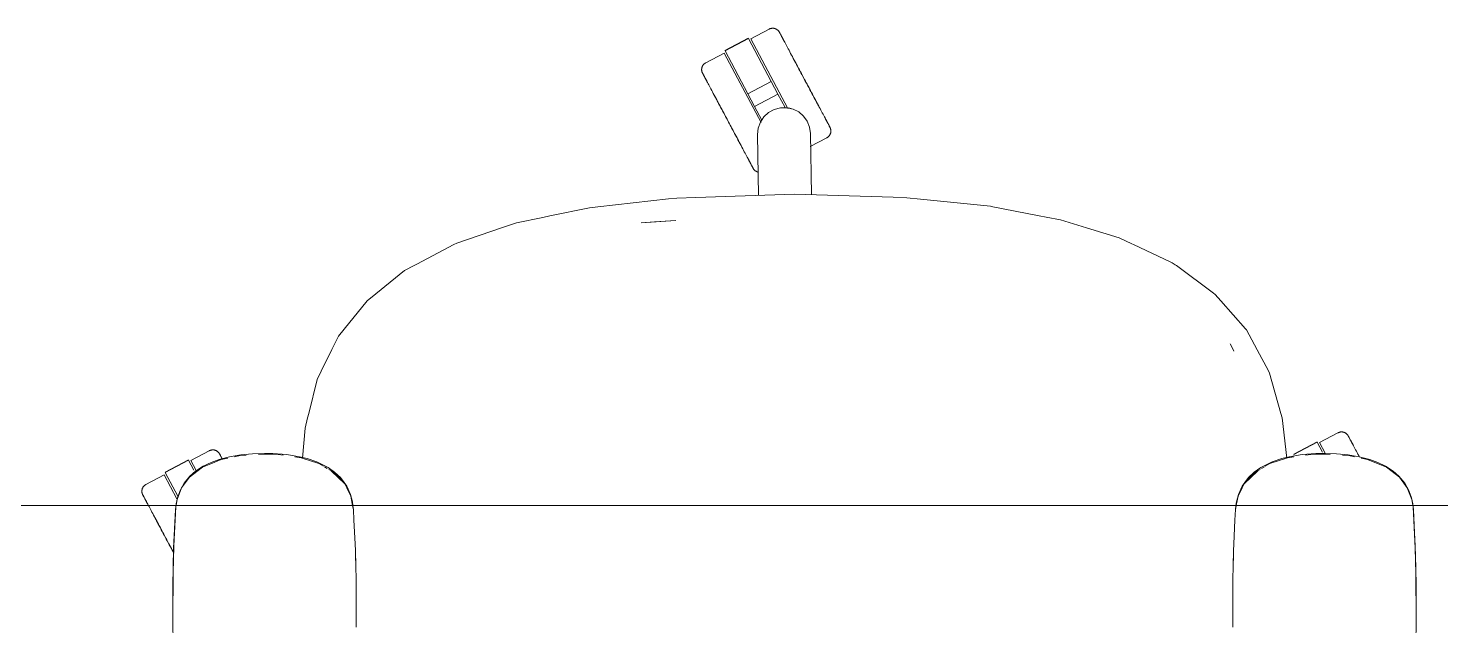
# Model space of a CAD drawing. Header units: millimetres. Extents: x 155927 to 295199, y -4084 to 97293.
# Drawn here: x 168326 to 169072, y 23353 to 23669 of the extents above; entities that cross this region are included whole.
import ezdxf

# ---------------------------------------------------------------- set-up
doc = ezdxf.new("R2010")
doc.units = ezdxf.units.MM
doc.header["$MEASUREMENT"] = 0
doc.layers.add('G-IMPT', color=8, linetype='CONTINUOUS', lineweight=9)
doc.layers.add('I-FURN', color=8, linetype='CONTINUOUS', lineweight=9)

msp = doc.modelspace()

# ---------------------------------------------------------------- linework, layer by layer
at = {"layer": 'G-IMPT'}
for p, q in [((168678.57, 23579.72), (168730.75, 23581.42)), ((168730.75, 23581.42), (168782.92, 23579.8)), ((168601.45, 23569.95), (168622.39, 23574.3)), ((168622.39, 23574.3), (168626.81, 23574.78)), ((168664.26, 23578.91), (168626.81, 23574.78)), ((168664.26, 23578.91), (168668.63, 23579.39)), ((168678.57, 23579.72), (168668.63, 23579.39)), ((168782.92, 23579.8), (168790.17, 23579.58)), ((168797.24, 23578.85), (168790.17, 23579.58)), ((168834.23, 23575.03), (168797.24, 23578.85)), ((168834.23, 23575.03), (168834.7, 23574.94)), ((168860.07, 23570.07), (168834.7, 23574.94)), ((168597.77, 23569.18), (168583.95, 23566.31)), ((168601.45, 23569.95), (168597.77, 23569.18)), ((168668.09, 23567.51), (168649.81, 23566.27)), ((168649.81, 23566.27), (168656.76, 23566.88)), ((168668.09, 23567.51), (168656.76, 23566.88)), ((168860.07, 23570.07), (168863.74, 23569.37)), ((168871.34, 23567.91), (168863.74, 23569.37)), ((168884.95, 23563.72), (168871.34, 23567.91)), ((168576.51, 23563.8), (168552.42, 23555.65)), ((168576.51, 23563.8), (168583.95, 23566.31)), ((168902.22, 23558.39), (168884.95, 23563.72)), ((168531.26, 23544.47), (168550.76, 23554.77)), ((168550.76, 23554.77), (168552.42, 23555.65)), ((168902.22, 23558.39), (168908.99, 23555.2)), ((168909.9, 23554.77), (168908.99, 23555.2)), ((168929.54, 23545.51), (168909.9, 23554.77)), ((168531.26, 23544.47), (168529.88, 23543.75)), ((168929.54, 23545.51), (168930.25, 23545.08)), ((168931.83, 23544.14), (168930.25, 23545.08)), ((168932.6, 23543.68), (168931.83, 23544.14)), ((168524.75, 23541.04), (168509.61, 23528.83)), ((168524.75, 23541.04), (168529.88, 23543.75)), ((168932.6, 23543.68), (168952.1, 23529.11)), ((168492.78, 23510.12), (168504.95, 23525.07)), ((168504.95, 23525.07), (168509.61, 23528.83)), ((168952.1, 23529.11), (168953.07, 23528.39)), ((168955.94, 23525.13), (168953.07, 23528.39)), ((168955.94, 23525.13), (168968.95, 23510.34)), ((168492.78, 23510.12), (168489.81, 23506.47)), ((168968.95, 23510.34), (168969.54, 23509.68)), ((168975.12, 23499.24), (168969.54, 23509.68)), ((168480.64, 23487.84), (168486.28, 23499.31)), ((168489.81, 23506.47), (168486.28, 23499.31)), ((168960.93, 23502.37), (168962.89, 23498.48)), ((168960.93, 23502.37), (168962.11, 23500.08)), ((168962.11, 23500.08), (168962.89, 23498.48)), ((168981.14, 23488), (168975.12, 23499.24)), ((168480.64, 23487.84), (168478.49, 23483.47)), ((168981.73, 23486.89), (168981.14, 23488)), ((168987.74, 23465.54), (168981.73, 23486.89)), ((168478.49, 23483.47), (168474.08, 23465.53)), ((168472.2, 23457.87), (168473.5, 23463.16)), ((168474.08, 23465.53), (168473.5, 23463.16)), ((168987.74, 23465.54), (168988.37, 23463.28)), ((168990.79, 23442.01), (168988.37, 23463.28)), ((168470.76, 23441.99), (168472.2, 23457.87)), ((168418.41, 23437.71), (168422.48, 23439.7)), ((168427.93, 23441.26), (168422.3, 23438.93)), ((168426.81, 23441.28), (168422.48, 23439.7)), ((168426.81, 23441.28), (168432.29, 23442.71)), ((168427.93, 23441.26), (168431.39, 23441.97)), ((168438.23, 23443.71), (168432.29, 23442.71)), ((168434.9, 23442.69), (168437.89, 23443.3)), ((168437.89, 23443.3), (168441.09, 23443.49)), ((168438.23, 23443.71), (168444.38, 23444.28)), ((168450.72, 23444.46), (168444.38, 23444.28)), ((168447.61, 23443.89), (168450.72, 23444.08)), ((168455.22, 23444.37), (168450.72, 23444.46)), ((168457.88, 23443.85), (168450.72, 23444.08)), ((168455.22, 23444.37), (168462.54, 23443.79)), ((168457.88, 23443.85), (168460.66, 23443.46)), ((168469.3, 23442.68), (168462.54, 23443.79)), ((168466.85, 23442.59), (168470.14, 23442.13)), ((168473.23, 23441.7), (168469.3, 23442.68)), ((168470.14, 23442.13), (168479.53, 23439.1)), ((168473.23, 23441.7), (168478.31, 23439.96)), ((168478.31, 23439.96), (168482.95, 23437.75)), ((168983.12, 23439.96), (168978.48, 23437.75)), ((168991.29, 23442.13), (168981.9, 23439.1)), ((168988.21, 23441.7), (168983.12, 23439.96)), ((168988.21, 23441.7), (168992.13, 23442.68)), ((168994.59, 23442.59), (168991.29, 23442.13)), ((168992.13, 23442.68), (168998.9, 23443.79)), ((169006.21, 23444.37), (168998.9, 23443.79)), ((169003.55, 23443.85), (169000.77, 23443.46)), ((169003.55, 23443.85), (169010.72, 23444.08)), ((169006.21, 23444.37), (169010.72, 23444.46)), ((169010.72, 23444.46), (169017.06, 23444.28)), ((169013.83, 23443.89), (169010.72, 23444.08)), ((169023.21, 23443.71), (169017.06, 23444.28)), ((169023.54, 23443.3), (169020.34, 23443.49)), ((169023.21, 23443.71), (169029.14, 23442.71)), ((169026.53, 23442.69), (169023.54, 23443.3)), ((169034.62, 23441.28), (169029.14, 23442.71)), ((169033.51, 23441.26), (169030.04, 23441.97)), ((169033.51, 23441.26), (169039.13, 23438.93)), ((169034.62, 23441.28), (169038.95, 23439.7)), ((169043.03, 23437.71), (169038.95, 23439.7)), ((168408.24, 23428.65), (168411.32, 23432.39)), ((168411.12, 23431.87), (168417.91, 23437.09)), ((168414.36, 23435.06), (168411.32, 23432.39)), ((168418.41, 23437.71), (168414.36, 23435.06)), ((168417.91, 23437.09), (168422.3, 23438.93)), ((168479.53, 23439.1), (168481.99, 23437.63)), ((168482.45, 23437.35), (168483.89, 23436.49)), ((168482.95, 23437.75), (168484.32, 23436.95)), ((168487.78, 23434.5), (168484.32, 23436.95)), ((168484.68, 23436.02), (168487.83, 23434.13)), ((168485.75, 23435.33), (168487.22, 23434.05)), ((168485.75, 23435.33), (168493.14, 23428.42)), ((168487.37, 23433.91), (168490.91, 23430.84)), ((168490.83, 23431.64), (168487.78, 23434.5)), ((168487.83, 23434.13), (168493.14, 23428.42)), ((168975.69, 23435.33), (168968.3, 23428.42)), ((168973.6, 23434.13), (168968.3, 23428.42)), ((168974.06, 23433.91), (168970.53, 23430.84)), ((168970.61, 23431.64), (168973.66, 23434.5)), ((168976.75, 23436.02), (168973.6, 23434.13)), ((168973.66, 23434.5), (168977.11, 23436.95)), ((168975.69, 23435.33), (168974.22, 23434.05)), ((168978.48, 23437.75), (168977.11, 23436.95)), ((168978.98, 23437.35), (168977.54, 23436.49)), ((168981.9, 23439.1), (168979.45, 23437.63)), ((169043.52, 23437.09), (169039.13, 23438.93)), ((169043.03, 23437.71), (169047.08, 23435.06)), ((169050.31, 23431.87), (169043.52, 23437.09)), ((169047.08, 23435.06), (169050.11, 23432.39)), ((169053.19, 23428.65), (169050.11, 23432.39)), ((168404.54, 23420.05), (168406.95, 23426.25)), ((168406.29, 23425.22), (168404.89, 23421.58)), ((168406.29, 23425.22), (168408.24, 23428.65)), ((168406.95, 23426.25), (168411.12, 23431.87)), ((168490.83, 23431.64), (168491.96, 23430.31)), ((168493.14, 23428.42), (168490.91, 23430.84)), ((168494.16, 23427.09), (168491.96, 23430.31)), ((168494.24, 23426.19), (168493.14, 23428.42)), ((168494.16, 23427.09), (168496.15, 23422.77)), ((168494.24, 23426.19), (168496.35, 23421.93)), ((168967.19, 23426.19), (168965.09, 23421.93)), ((168967.27, 23427.09), (168965.29, 23422.77)), ((168967.19, 23426.19), (168968.3, 23428.42)), ((168967.27, 23427.09), (168969.48, 23430.31)), ((168968.3, 23428.42), (168970.53, 23430.84)), ((168970.61, 23431.64), (168969.48, 23430.31)), ((169054.48, 23426.25), (169050.31, 23431.87)), ((169055.15, 23425.22), (169053.19, 23428.65)), ((169056.89, 23420.05), (169054.48, 23426.25)), ((169055.15, 23425.22), (169056.54, 23421.58)), ((168403.83, 23416.19), (168404.08, 23417.84)), ((168404.54, 23420.05), (168404.06, 23416.88)), ((168404.53, 23420.23), (168404.08, 23417.84)), ((168404.53, 23420.23), (168404.89, 23421.58)), ((168497.22, 23418.82), (168496.15, 23422.77)), ((168496.35, 23421.93), (168497.29, 23416.88)), ((168497.46, 23416.88), (168497.22, 23418.82)), ((168963.98, 23416.88), (168964.22, 23418.82)), ((168965.09, 23421.93), (168964.15, 23416.88)), ((168964.22, 23418.82), (168965.29, 23422.77)), ((169056.91, 23420.23), (169056.54, 23421.58)), ((169056.89, 23420.05), (169057.37, 23416.88)), ((169056.91, 23420.23), (169057.35, 23417.84)), ((169057.61, 23416.19), (169057.35, 23417.84)), ((168402.74, 23394.4), (168403.83, 23416.19)), ((168402.74, 23394.4), (168403.72, 23414.58)), ((168402.78, 23395.61), (168403.83, 23416.19)), ((168403.83, 23416.19), (168403.72, 23414.58)), ((168497.29, 23416.88), (168497.72, 23414.58)), ((168497.72, 23414.81), (168497.46, 23416.88)), ((168498, 23409.14), (168497.72, 23414.81)), ((168963.44, 23409.14), (168963.72, 23414.81)), ((168964.15, 23416.88), (168963.72, 23414.58)), ((168963.72, 23414.81), (168963.98, 23416.88)), ((169058.65, 23395.61), (169057.61, 23416.19)), ((169058.69, 23394.4), (169057.61, 23416.19)), ((169057.61, 23416.19), (169057.72, 23414.58)), ((169058.69, 23394.4), (169057.72, 23414.58)), ((168498, 23409.14), (168498.61, 23396.58)), ((168963.44, 23409.14), (168962.82, 23396.58)), ((168402.28, 23374.22), (168402.78, 23395.61)), ((168402.44, 23384.05), (168402.78, 23395.61)), ((168402.78, 23395.61), (168402.74, 23394.4)), ((168498.74, 23393.04), (168498.61, 23396.58)), ((168962.7, 23393.04), (168962.82, 23396.58)), ((169059.16, 23374.22), (169058.65, 23395.61)), ((169059, 23384.05), (169058.65, 23395.61)), ((169058.65, 23395.61), (169058.69, 23394.4)), ((168402.28, 23374.22), (168402.74, 23394.4)), ((168499.12, 23377.37), (168498.74, 23393.04)), ((168498.82, 23388.99), (168498.94, 23386.31)), ((168962.32, 23377.37), (168962.7, 23393.04)), ((168962.61, 23388.99), (168962.49, 23386.31)), ((169059.16, 23374.22), (169058.69, 23394.4)), ((168402.44, 23384.05), (168402.23, 23364.83)), ((168402.28, 23374.22), (168402.44, 23384.05)), ((168402.32, 23354.03), (168402.44, 23384.05)), ((168498.94, 23384.09), (168498.94, 23386.31)), ((168962.49, 23384.09), (168962.49, 23386.31)), ((169059.11, 23354.03), (169059, 23384.05)), ((169059.16, 23374.22), (169059, 23384.05)), ((169059, 23384.05), (169059.2, 23364.83)), ((168402.32, 23354.03), (168402.28, 23374.22)), ((168402.3, 23376.25), (168402.37, 23378.16)), ((168402.32, 23374.22), (168402.3, 23376.25)), ((168499.12, 23377.37), (168499.17, 23372.86)), ((168499.17, 23372.86), (168499.16, 23358.14)), ((168962.32, 23377.37), (168962.27, 23372.86)), ((168962.27, 23372.86), (168962.27, 23358.14)), ((169059.14, 23376.25), (169059.07, 23378.16)), ((169059.11, 23354.03), (169059.16, 23374.22)), ((169059.12, 23374.22), (169059.14, 23376.25)), ((168402.32, 23354.03), (168402.23, 23364.83)), ((168499.09, 23352.67), (168499.16, 23358.14)), ((168962.35, 23352.67), (168962.27, 23358.14)), ((169059.11, 23354.03), (169059.2, 23364.83)), ((168402.32, 23354.03), (168402.49, 23345.61)), ((169059.11, 23354.03), (169058.95, 23345.61))]:
    msp.add_line(p, q, dxfattribs=at)
at = {"layer": 'I-FURN'}
for p, q in [((168706.31, 23663.89), (168693.95, 23657.32)), ((168694.04, 23657.15), (168706.41, 23663.72)), ((168706.41, 23663.72), (168718.48, 23641.01)), ((168717.32, 23668.68), (168707.64, 23663.53)), ((168707.64, 23663.53), (168727.16, 23626.82)), ((168717.32, 23668.68), (168717.47, 23668.76)), ((168717.47, 23668.76), (168717.61, 23668.82)), ((168717.61, 23668.82), (168717.76, 23668.89)), ((168717.76, 23668.89), (168717.91, 23668.94)), ((168717.91, 23668.94), (168718.07, 23668.99)), ((168718.07, 23668.99), (168718.22, 23669.03)), ((168718.22, 23669.03), (168718.38, 23669.07)), ((168718.38, 23669.07), (168718.54, 23669.1)), ((168718.54, 23669.1), (168718.7, 23669.12)), ((168718.7, 23669.12), (168718.86, 23669.14)), ((168718.86, 23669.14), (168719.02, 23669.15)), ((168719.02, 23669.15), (168719.18, 23669.16)), ((168719.18, 23669.16), (168719.34, 23669.15)), ((168719.34, 23669.15), (168719.5, 23669.15)), ((168719.5, 23669.15), (168719.66, 23669.13)), ((168719.66, 23669.13), (168719.82, 23669.11)), ((168719.82, 23669.11), (168719.98, 23669.08)), ((168719.98, 23669.08), (168720.14, 23669.05)), ((168720.14, 23669.05), (168720.29, 23669.01)), ((168720.29, 23669.01), (168720.45, 23668.96)), ((168720.45, 23668.96), (168720.6, 23668.91)), ((168720.6, 23668.91), (168720.75, 23668.85)), ((168720.75, 23668.85), (168720.9, 23668.79)), ((168720.9, 23668.79), (168721.04, 23668.72)), ((168721.04, 23668.72), (168721.19, 23668.64)), ((168721.19, 23668.64), (168721.32, 23668.56)), ((168721.32, 23668.56), (168721.46, 23668.47)), ((168721.46, 23668.47), (168721.59, 23668.38)), ((168721.59, 23668.38), (168721.72, 23668.28)), ((168721.72, 23668.28), (168721.84, 23668.18)), ((168721.84, 23668.18), (168721.96, 23668.07)), ((168721.96, 23668.07), (168722.08, 23667.96)), ((168722.08, 23667.96), (168722.19, 23667.84)), ((168722.19, 23667.84), (168722.3, 23667.72)), ((168722.3, 23667.72), (168722.4, 23667.6)), ((168722.4, 23667.6), (168722.5, 23667.47)), ((168722.5, 23667.47), (168722.59, 23667.33)), ((168722.59, 23667.33), (168722.67, 23667.2)), ((168722.67, 23667.2), (168722.75, 23667.06)), ((168722.75, 23667.06), (168722.77, 23667.02)), ((168722.77, 23667.02), (168722.78, 23667)), ((168722.78, 23667.01), (168722.77, 23667.02)), ((168722.8, 23666.97), (168722.78, 23667.01)), ((168722.78, 23667), (168722.82, 23666.94)), ((168722.84, 23666.89), (168722.8, 23666.97)), ((168722.82, 23666.94), (168722.87, 23666.84)), ((168722.91, 23666.77), (168722.84, 23666.89)), ((168722.87, 23666.84), (168722.94, 23666.7)), ((168722.99, 23666.61), (168722.91, 23666.77)), ((168722.94, 23666.7), (168723.04, 23666.52)), ((168723.1, 23666.4), (168722.99, 23666.61)), ((168723.04, 23666.52), (168723.16, 23666.3)), ((168723.23, 23666.16), (168723.1, 23666.4)), ((168723.16, 23666.3), (168723.29, 23666.04)), ((168723.38, 23665.88), (168723.23, 23666.16)), ((168723.29, 23666.04), (168723.45, 23665.74)), ((168723.54, 23665.57), (168723.38, 23665.88)), ((168723.45, 23665.74), (168723.63, 23665.41)), ((168723.73, 23665.21), (168723.54, 23665.57)), ((168723.63, 23665.41), (168723.83, 23665.03)), ((168723.94, 23664.82), (168723.73, 23665.21)), ((168723.83, 23665.03), (168724.05, 23664.62)), ((168724.17, 23664.39), (168723.94, 23664.82)), ((168724.05, 23664.62), (168724.28, 23664.18)), ((168724.42, 23663.92), (168724.17, 23664.39)), ((168724.28, 23664.18), (168724.54, 23663.7)), ((168724.69, 23663.42), (168724.42, 23663.92)), ((168724.54, 23663.7), (168724.81, 23663.18)), ((168693.51, 23656.02), (168683.82, 23650.87)), ((168693.51, 23656.02), (168713.05, 23619.27)), ((168706.12, 23634.44), (168694.04, 23657.15)), ((168724.97, 23662.89), (168724.69, 23663.42)), ((168724.81, 23663.18), (168725.11, 23662.63)), ((168725.27, 23662.32), (168724.97, 23662.89)), ((168725.11, 23662.63), (168725.42, 23662.04)), ((168725.59, 23661.71), (168725.27, 23662.32)), ((168725.93, 23661.08), (168725.59, 23661.71)), ((168726.28, 23660.42), (168725.93, 23661.08)), ((168726.65, 23659.72), (168726.28, 23660.42)), ((168727.04, 23659), (168726.65, 23659.72)), ((168727.43, 23658.25), (168727.04, 23659)), ((168727.85, 23657.48), (168727.43, 23658.25)), ((168728.27, 23656.67), (168727.85, 23657.48)), ((168728.71, 23655.85), (168728.27, 23656.67)), ((168681.83, 23648.39), (168681.88, 23648.55)), ((168681.88, 23648.55), (168681.93, 23648.7)), ((168681.93, 23648.7), (168681.99, 23648.85)), ((168681.99, 23648.85), (168682.05, 23649)), ((168682.05, 23649), (168682.12, 23649.14)), ((168682.12, 23649.14), (168682.2, 23649.29)), ((168682.2, 23649.29), (168682.28, 23649.43)), ((168682.28, 23649.43), (168682.37, 23649.56)), ((168682.37, 23649.56), (168682.46, 23649.69)), ((168682.46, 23649.69), (168682.56, 23649.82)), ((168682.56, 23649.82), (168682.66, 23649.95)), ((168682.66, 23649.95), (168682.77, 23650.07)), ((168682.77, 23650.07), (168682.88, 23650.18)), ((168682.88, 23650.18), (168683, 23650.29)), ((168683, 23650.29), (168683.12, 23650.4)), ((168683.12, 23650.4), (168683.25, 23650.5)), ((168683.25, 23650.5), (168683.38, 23650.6)), ((168683.38, 23650.6), (168683.51, 23650.69)), ((168683.51, 23650.69), (168683.64, 23650.77)), ((168683.64, 23650.77), (168683.78, 23650.85)), ((168683.78, 23650.85), (168683.82, 23650.87)), ((168729.16, 23655), (168728.71, 23655.85)), ((168729.62, 23654.14), (168729.16, 23655)), ((168730.09, 23653.25), (168729.62, 23654.14)), ((168730.58, 23652.34), (168730.09, 23653.25)), ((168730.31, 23652.83), (168730.8, 23651.92)), ((168731.07, 23651.42), (168730.58, 23652.34)), ((168730.8, 23651.92), (168731.29, 23650.99)), ((168731.56, 23650.48), (168731.07, 23651.42)), ((168731.29, 23650.99), (168731.8, 23650.05)), ((168732.07, 23649.53), (168731.56, 23650.48)), ((168731.8, 23650.05), (168732.31, 23649.09)), ((168732.58, 23648.57), (168732.07, 23649.53)), ((168732.31, 23649.09), (168732.82, 23648.12)), ((168733.1, 23647.59), (168732.58, 23648.57)), ((168681.69, 23647.44), (168681.7, 23647.6)), ((168681.69, 23647.28), (168681.69, 23647.44)), ((168681.69, 23647.12), (168681.69, 23647.28)), ((168681.7, 23646.96), (168681.69, 23647.12)), ((168681.7, 23647.6), (168681.71, 23647.76)), ((168681.72, 23646.8), (168681.7, 23646.96)), ((168681.71, 23647.76), (168681.73, 23647.92)), ((168681.74, 23646.64), (168681.72, 23646.8)), ((168681.73, 23647.92), (168681.76, 23648.08)), ((168681.77, 23646.48), (168681.74, 23646.64)), ((168681.76, 23648.08), (168681.79, 23648.24)), ((168681.81, 23646.32), (168681.77, 23646.48)), ((168681.79, 23648.24), (168681.83, 23648.39)), ((168681.85, 23646.17), (168681.81, 23646.32)), ((168681.9, 23646.01), (168681.85, 23646.17)), ((168681.96, 23645.86), (168681.9, 23646.01)), ((168682.02, 23645.71), (168681.96, 23645.86)), ((168682.08, 23645.57), (168682.02, 23645.71)), ((168682.16, 23645.42), (168682.08, 23645.57)), ((168682.18, 23645.38), (168682.16, 23645.42)), ((168682.16, 23645.42), (168682.16, 23645.42)), ((168682.16, 23645.42), (168682.17, 23645.4)), ((168682.17, 23645.4), (168682.2, 23645.34)), ((168682.23, 23645.29), (168682.18, 23645.38)), ((168682.2, 23645.34), (168682.25, 23645.24)), ((168682.29, 23645.17), (168682.23, 23645.29)), ((168682.25, 23645.24), (168682.33, 23645.1)), ((168682.38, 23645.01), (168682.29, 23645.17)), ((168682.33, 23645.1), (168682.42, 23644.92)), ((168682.48, 23644.81), (168682.38, 23645.01)), ((168682.42, 23644.92), (168682.54, 23644.7)), ((168682.61, 23644.57), (168682.48, 23644.81)), ((168682.54, 23644.7), (168682.68, 23644.44)), ((168682.76, 23644.29), (168682.61, 23644.57)), ((168682.68, 23644.44), (168682.84, 23644.15)), ((168682.93, 23643.97), (168682.76, 23644.29)), ((168682.84, 23644.15), (168683.01, 23643.81)), ((168683.12, 23643.61), (168682.93, 23643.97)), ((168683.01, 23643.81), (168683.21, 23643.44)), ((168683.33, 23643.22), (168683.12, 23643.61)), ((168683.21, 23643.44), (168683.43, 23643.03)), ((168683.56, 23642.79), (168683.33, 23643.22)), ((168683.43, 23643.03), (168683.67, 23642.58)), ((168683.8, 23642.33), (168683.56, 23642.79)), ((168683.67, 23642.58), (168683.92, 23642.1)), ((168684.07, 23641.83), (168683.8, 23642.33)), ((168683.92, 23642.1), (168684.2, 23641.58)), ((168684.35, 23641.29), (168684.07, 23641.83)), ((168684.2, 23641.58), (168684.49, 23641.03)), ((168684.66, 23640.72), (168684.35, 23641.29)), ((168732.82, 23648.12), (168733.34, 23647.14)), ((168733.62, 23646.61), (168733.1, 23647.59)), ((168733.34, 23647.14), (168733.87, 23646.15)), ((168734.15, 23645.62), (168733.62, 23646.61)), ((168733.87, 23646.15), (168734.39, 23645.16)), ((168734.68, 23644.62), (168734.15, 23645.62)), ((168734.39, 23645.16), (168734.93, 23644.16)), ((168735.21, 23643.62), (168734.68, 23644.62)), ((168734.93, 23644.16), (168735.46, 23643.16)), ((168735.75, 23642.62), (168735.21, 23643.62)), ((168735.46, 23643.16), (168735.99, 23642.15)), ((168736.28, 23641.61), (168735.75, 23642.62)), ((168735.99, 23642.15), (168736.53, 23641.15)), ((168736.82, 23640.6), (168736.28, 23641.61)), ((168736.53, 23641.15), (168737.06, 23640.14)), ((168684.49, 23641.03), (168684.8, 23640.45)), ((168684.8, 23640.45), (168685.13, 23639.83)), ((168685.13, 23639.83), (168685.47, 23639.18)), ((168685.47, 23639.18), (168685.83, 23638.51)), ((168685.83, 23638.51), (168686.21, 23637.8)), ((168686.21, 23637.8), (168686.6, 23637.06)), ((168686.6, 23637.06), (168687.01, 23636.3)), ((168687.01, 23636.3), (168687.43, 23635.51)), ((168687.43, 23635.51), (168687.86, 23634.7)), ((168687.86, 23634.7), (168688.3, 23633.87)), ((168688.55, 23633.41), (168688.1, 23634.25)), ((168688.3, 23633.87), (168688.76, 23633.01)), ((168706.12, 23634.44), (168718.48, 23641.01)), ((168709.65, 23627.8), (168706.12, 23634.44)), ((168709.65, 23627.8), (168722.01, 23634.37)), ((168718.48, 23641.01), (168722.01, 23634.37)), ((168722.01, 23634.37), (168725.81, 23627.23)), ((168737.35, 23639.6), (168736.82, 23640.6)), ((168737.06, 23640.14), (168737.59, 23639.14)), ((168737.88, 23638.6), (168737.35, 23639.6)), ((168737.59, 23639.14), (168738.12, 23638.14)), ((168738.41, 23637.61), (168737.88, 23638.6)), ((168738.12, 23638.14), (168738.65, 23637.15)), ((168738.93, 23636.62), (168738.41, 23637.61)), ((168738.65, 23637.15), (168739.17, 23636.17)), ((168739.46, 23635.64), (168738.93, 23636.62)), ((168739.17, 23636.17), (168739.69, 23635.2)), ((168739.97, 23634.67), (168739.46, 23635.64)), ((168739.69, 23635.2), (168740.21, 23634.23)), ((168740.48, 23633.72), (168739.97, 23634.67)), ((168740.21, 23634.23), (168740.71, 23633.28)), ((168740.98, 23632.77), (168740.48, 23633.72)), ((168689.01, 23632.54), (168688.55, 23633.41)), ((168688.76, 23633.01), (168689.22, 23632.13)), ((168689.48, 23631.65), (168689.01, 23632.54)), ((168689.22, 23632.13), (168689.7, 23631.24)), ((168689.96, 23630.75), (168689.48, 23631.65)), ((168689.7, 23631.24), (168690.19, 23630.32)), ((168690.45, 23629.82), (168689.96, 23630.75)), ((168690.19, 23630.32), (168690.68, 23629.39)), ((168690.95, 23628.89), (168690.45, 23629.82)), ((168690.68, 23629.39), (168691.18, 23628.45)), ((168691.46, 23627.93), (168690.95, 23628.89)), ((168691.18, 23628.45), (168691.69, 23627.49)), ((168691.97, 23626.97), (168691.46, 23627.93)), ((168691.69, 23627.49), (168692.21, 23626.52)), ((168692.49, 23626), (168691.97, 23626.97)), ((168692.21, 23626.52), (168692.73, 23625.55)), ((168713.45, 23620.65), (168709.65, 23627.8)), ((168717.07, 23624.61), (168720.03, 23626.23)), ((168720.03, 23626.23), (168723.29, 23627.1)), ((168723.29, 23627.1), (168726.67, 23627.16)), ((168726.67, 23627.16), (168729.96, 23626.41)), ((168729.96, 23626.41), (168732.97, 23624.89)), ((168740.71, 23633.28), (168741.21, 23632.34)), ((168741.48, 23631.84), (168740.98, 23632.77)), ((168741.21, 23632.34), (168741.7, 23631.42)), ((168741.96, 23630.93), (168741.48, 23631.84)), ((168741.7, 23631.42), (168742.18, 23630.51)), ((168742.44, 23630.03), (168741.96, 23630.93)), ((168742.18, 23630.51), (168742.65, 23629.63)), ((168742.9, 23629.16), (168742.44, 23630.03)), ((168742.65, 23629.63), (168743.12, 23628.76)), ((168743.36, 23628.3), (168742.9, 23629.16)), ((168743.12, 23628.76), (168743.57, 23627.91)), ((168743.8, 23627.46), (168743.36, 23628.3)), ((168744.24, 23626.65), (168743.8, 23627.46)), ((168744.65, 23625.86), (168744.24, 23626.65)), ((168693.01, 23625.01), (168692.49, 23626)), ((168692.73, 23625.55), (168693.25, 23624.56)), ((168693.54, 23624.02), (168693.01, 23625.01)), ((168693.25, 23624.56), (168693.78, 23623.56)), ((168694.07, 23623.03), (168693.54, 23624.02)), ((168693.78, 23623.56), (168694.31, 23622.56)), ((168694.6, 23622.02), (168694.07, 23623.03)), ((168694.31, 23622.56), (168694.84, 23621.56)), ((168695.13, 23621.02), (168694.6, 23622.02)), ((168694.84, 23621.56), (168695.38, 23620.56)), ((168695.67, 23620.01), (168695.13, 23621.02)), ((168695.38, 23620.56), (168695.91, 23619.55)), ((168696.2, 23619.01), (168695.67, 23620.01)), ((168695.91, 23619.55), (168696.45, 23618.55)), ((168696.73, 23618.01), (168696.2, 23619.01)), ((168711.58, 23616.35), (168712.72, 23619.52)), ((168712.72, 23619.52), (168714.59, 23622.33)), ((168714.59, 23622.33), (168717.07, 23624.61)), ((168732.97, 23624.89), (168735.53, 23622.7)), ((168735.53, 23622.7), (168737.5, 23619.96)), ((168737.5, 23619.96), (168738.75, 23616.82)), ((168745.06, 23625.1), (168744.65, 23625.86)), ((168745.45, 23624.37), (168745.06, 23625.1)), ((168745.83, 23623.66), (168745.45, 23624.37)), ((168746.19, 23622.98), (168745.83, 23623.66)), ((168746.53, 23622.34), (168746.19, 23622.98)), ((168746.86, 23621.72), (168746.53, 23622.34)), ((168747.17, 23621.13), (168746.86, 23621.72)), ((168747, 23621.45), (168747.31, 23620.88)), ((168747.46, 23620.58), (168747.17, 23621.13)), ((168747.31, 23620.88), (168747.59, 23620.34)), ((168747.74, 23620.07), (168747.46, 23620.58)), ((168747.59, 23620.34), (168747.86, 23619.84)), ((168747.99, 23619.58), (168747.74, 23620.07)), ((168747.86, 23619.84), (168748.1, 23619.37)), ((168748.23, 23619.14), (168747.99, 23619.58)), ((168748.1, 23619.37), (168748.33, 23618.94)), ((168748.45, 23618.73), (168748.23, 23619.14)), ((168748.33, 23618.94), (168748.54, 23618.55)), ((168748.65, 23618.36), (168748.45, 23618.73)), ((168696.45, 23618.55), (168696.98, 23617.55)), ((168697.27, 23617.01), (168696.73, 23618.01)), ((168696.98, 23617.55), (168697.51, 23616.55)), ((168697.79, 23616.01), (168697.27, 23617.01)), ((168697.51, 23616.55), (168698.04, 23615.56)), ((168698.32, 23615.03), (168697.79, 23616.01)), ((168698.04, 23615.56), (168698.56, 23614.57)), ((168698.84, 23614.05), (168698.32, 23615.03)), ((168698.56, 23614.57), (168699.08, 23613.6)), ((168699.35, 23613.08), (168698.84, 23614.05)), ((168699.08, 23613.6), (168699.59, 23612.64)), ((168699.86, 23612.12), (168699.35, 23613.08)), ((168699.59, 23612.64), (168700.1, 23611.68)), ((168700.37, 23611.18), (168699.86, 23612.12)), ((168700.1, 23611.68), (168700.59, 23610.75)), ((168711.23, 23612.99), (168711.58, 23616.35)), ((168711.79, 23580.8), (168711.23, 23612.99)), ((168738.75, 23616.82), (168739.21, 23613.48)), ((168739, 23606.59), (168747.84, 23611.29)), ((168739.21, 23613.48), (168739.78, 23581.14)), ((168747.88, 23611.31), (168747.84, 23611.29)), ((168748.02, 23611.39), (168747.88, 23611.31)), ((168748.15, 23611.48), (168748.02, 23611.39)), ((168748.29, 23611.57), (168748.15, 23611.48)), ((168748.41, 23611.67), (168748.29, 23611.57)), ((168748.54, 23611.77), (168748.41, 23611.67)), ((168748.54, 23618.55), (168748.73, 23618.2)), ((168748.66, 23611.87), (168748.54, 23611.77)), ((168748.83, 23618.02), (168748.65, 23618.36)), ((168748.78, 23611.99), (168748.66, 23611.87)), ((168748.73, 23618.2), (168748.9, 23617.88)), ((168748.89, 23612.1), (168748.78, 23611.99)), ((168748.98, 23617.72), (168748.83, 23618.02)), ((168749, 23612.22), (168748.89, 23612.1)), ((168748.9, 23617.88), (168749.05, 23617.6)), ((168749.12, 23617.46), (168748.98, 23617.72)), ((168749.1, 23612.34), (168749, 23612.22)), ((168749.05, 23617.6), (168749.18, 23617.36)), ((168749.2, 23612.47), (168749.1, 23612.34)), ((168749.24, 23617.24), (168749.12, 23617.46)), ((168749.18, 23617.36), (168749.28, 23617.16)), ((168749.29, 23612.61), (168749.2, 23612.47)), ((168749.33, 23617.06), (168749.24, 23617.24)), ((168749.28, 23617.16), (168749.37, 23617)), ((168749.38, 23612.74), (168749.29, 23612.61)), ((168749.41, 23616.92), (168749.33, 23617.06)), ((168749.37, 23617), (168749.43, 23616.87)), ((168749.46, 23612.88), (168749.38, 23612.74)), ((168749.46, 23616.82), (168749.41, 23616.92)), ((168749.43, 23616.87), (168749.48, 23616.79)), ((168749.49, 23616.76), (168749.46, 23616.82)), ((168749.54, 23613.02), (168749.46, 23612.88)), ((168749.48, 23616.79), (168749.5, 23616.75)), ((168749.5, 23616.74), (168749.49, 23616.76)), ((168749.5, 23616.75), (168749.5, 23616.74)), ((168749.5, 23616.74), (168749.58, 23616.6)), ((168749.61, 23613.17), (168749.54, 23613.02)), ((168749.58, 23616.6), (168749.64, 23616.45)), ((168749.67, 23613.31), (168749.61, 23613.17)), ((168749.64, 23616.45), (168749.7, 23616.3)), ((168749.73, 23613.46), (168749.67, 23613.31)), ((168749.7, 23616.3), (168749.76, 23616.15)), ((168749.78, 23613.62), (168749.73, 23613.46)), ((168749.76, 23616.15), (168749.81, 23616)), ((168749.83, 23613.77), (168749.78, 23613.62)), ((168749.81, 23616), (168749.85, 23615.84)), ((168749.87, 23613.93), (168749.83, 23613.77)), ((168749.85, 23615.84), (168749.89, 23615.69)), ((168749.9, 23614.09), (168749.87, 23613.93)), ((168749.89, 23615.69), (168749.92, 23615.53)), ((168749.93, 23614.24), (168749.9, 23614.09)), ((168749.92, 23615.53), (168749.94, 23615.37)), ((168749.95, 23614.4), (168749.93, 23614.24)), ((168749.94, 23615.37), (168749.96, 23615.21)), ((168749.97, 23614.56), (168749.95, 23614.4)), ((168749.96, 23615.21), (168749.97, 23615.05)), ((168749.97, 23615.05), (168749.98, 23614.89)), ((168749.98, 23614.89), (168749.97, 23614.73)), ((168749.97, 23614.73), (168749.97, 23614.56)), ((168700.86, 23610.25), (168700.37, 23611.18)), ((168700.59, 23610.75), (168701.08, 23609.82)), ((168701.35, 23609.33), (168700.86, 23610.25)), ((168701.08, 23609.82), (168701.57, 23608.92)), ((168701.57, 23608.92), (168702.04, 23608.03)), ((168702.04, 23608.03), (168702.5, 23607.16)), ((168702.5, 23607.16), (168702.95, 23606.32)), ((168702.95, 23606.32), (168703.39, 23605.49)), ((168703.39, 23605.49), (168703.81, 23604.69)), ((168703.81, 23604.69), (168704.23, 23603.92)), ((168704.23, 23603.92), (168704.63, 23603.17)), ((168704.63, 23603.17), (168705.01, 23602.44)), ((168705.01, 23602.44), (168705.38, 23601.75)), ((168705.38, 23601.75), (168705.73, 23601.09)), ((168705.73, 23601.09), (168706.07, 23600.45)), ((168706.07, 23600.45), (168706.39, 23599.85)), ((168706.55, 23599.54), (168706.24, 23600.12)), ((168706.39, 23599.85), (168706.69, 23599.28)), ((168706.85, 23598.99), (168706.55, 23599.54)), ((168706.69, 23599.28), (168706.98, 23598.75)), ((168707.12, 23598.47), (168706.85, 23598.99)), ((168706.98, 23598.75), (168707.24, 23598.24)), ((168707.38, 23597.99), (168707.12, 23598.47)), ((168707.24, 23598.24), (168707.49, 23597.78)), ((168707.62, 23597.54), (168707.38, 23597.99)), ((168707.49, 23597.78), (168707.72, 23597.35)), ((168707.83, 23597.13), (168707.62, 23597.54)), ((168707.72, 23597.35), (168707.93, 23596.96)), ((168708.03, 23596.76), (168707.83, 23597.13)), ((168707.93, 23596.96), (168708.12, 23596.6)), ((168708.21, 23596.42), (168708.03, 23596.76)), ((168708.12, 23596.6), (168708.28, 23596.28)), ((168708.37, 23596.13), (168708.21, 23596.42)), ((168708.28, 23596.28), (168708.43, 23596)), ((168708.51, 23595.87), (168708.37, 23596.13)), ((168708.43, 23596), (168708.56, 23595.76)), ((168708.62, 23595.65), (168708.51, 23595.87)), ((168708.56, 23595.76), (168708.67, 23595.56)), ((168708.72, 23595.47), (168708.62, 23595.65)), ((168708.67, 23595.56), (168708.75, 23595.4)), ((168708.79, 23595.33), (168708.72, 23595.47)), ((168708.75, 23595.4), (168708.82, 23595.28)), ((168708.85, 23595.23), (168708.79, 23595.33)), ((168708.82, 23595.28), (168708.86, 23595.2)), ((168708.88, 23595.17), (168708.85, 23595.23)), ((168708.86, 23595.2), (168708.89, 23595.15)), ((168708.89, 23595.15), (168708.88, 23595.17)), ((168708.91, 23595.11), (168708.89, 23595.15)), ((168708.89, 23595.15), (168708.89, 23595.15)), ((168708.99, 23594.97), (168708.91, 23595.11)), ((168709.07, 23594.83), (168708.99, 23594.97)), ((168709.17, 23594.7), (168709.07, 23594.83)), ((168709.26, 23594.57), (168709.17, 23594.7)), ((168709.36, 23594.45), (168709.26, 23594.57)), ((168709.47, 23594.32), (168709.36, 23594.45)), ((168709.58, 23594.21), (168709.47, 23594.32)), ((168709.7, 23594.09), (168709.58, 23594.21)), ((168709.82, 23593.99), (168709.7, 23594.09)), ((168709.94, 23593.88), (168709.82, 23593.99)), ((168710.07, 23593.79), (168709.94, 23593.88)), ((168710.2, 23593.69), (168710.07, 23593.79)), ((168710.34, 23593.61), (168710.2, 23593.69)), ((168710.47, 23593.53), (168710.34, 23593.61)), ((168710.62, 23593.45), (168710.47, 23593.53)), ((168710.76, 23593.38), (168710.62, 23593.45)), ((168710.91, 23593.31), (168710.76, 23593.38)), ((168711.06, 23593.26), (168710.91, 23593.31)), ((168711.21, 23593.2), (168711.06, 23593.26)), ((168711.37, 23593.16), (168711.21, 23593.2)), ((168711.52, 23593.12), (168711.37, 23593.16)), ((169017.87, 23455.33), (169008.18, 23450.18)), ((169017.87, 23455.33), (169018.01, 23455.4)), ((169018.01, 23455.4), (169018.16, 23455.47)), ((169018.16, 23455.47), (169018.31, 23455.53)), ((169018.31, 23455.53), (169018.46, 23455.58)), ((169018.46, 23455.58), (169018.61, 23455.63)), ((169018.61, 23455.63), (169018.77, 23455.67)), ((169018.77, 23455.67), (169018.92, 23455.71)), ((169018.92, 23455.71), (169019.08, 23455.74)), ((169019.08, 23455.74), (169019.24, 23455.76)), ((169019.24, 23455.76), (169019.4, 23455.78)), ((169019.4, 23455.78), (169019.56, 23455.79)), ((169019.56, 23455.79), (169019.72, 23455.8)), ((169019.72, 23455.8), (169019.89, 23455.8)), ((169019.89, 23455.8), (169020.05, 23455.79)), ((169020.05, 23455.79), (169020.21, 23455.77)), ((169020.21, 23455.77), (169020.37, 23455.75)), ((169020.37, 23455.75), (169020.53, 23455.72)), ((169020.53, 23455.72), (169020.68, 23455.69)), ((169020.68, 23455.69), (169020.84, 23455.65)), ((169020.84, 23455.65), (169020.99, 23455.6)), ((169020.99, 23455.6), (169021.15, 23455.55)), ((169021.15, 23455.55), (169021.3, 23455.49)), ((169021.3, 23455.49), (169021.44, 23455.43)), ((169021.44, 23455.43), (169021.59, 23455.36)), ((169021.59, 23455.36), (169021.73, 23455.28)), ((169021.73, 23455.28), (169021.87, 23455.2)), ((169021.87, 23455.2), (169022.01, 23455.11)), ((169022.01, 23455.11), (169022.14, 23455.02)), ((169022.14, 23455.02), (169022.27, 23454.92)), ((169022.27, 23454.92), (169022.39, 23454.82)), ((169022.39, 23454.82), (169022.51, 23454.71)), ((169022.51, 23454.71), (169022.63, 23454.6)), ((169022.63, 23454.6), (169022.74, 23454.48)), ((169006.86, 23450.53), (168994.5, 23443.96)), ((168994.59, 23443.79), (169006.95, 23450.36)), ((169006.95, 23450.36), (169009.76, 23445.07)), ((169008.18, 23450.18), (169011.17, 23444.55)), ((169022.74, 23454.48), (169022.84, 23454.36)), ((169022.84, 23454.36), (169022.94, 23454.24)), ((169022.94, 23454.24), (169023.04, 23454.11)), ((169023.04, 23454.11), (169023.13, 23453.97)), ((169023.13, 23453.97), (169023.22, 23453.84)), ((169023.22, 23453.84), (169023.3, 23453.7)), ((169023.3, 23453.7), (169023.32, 23453.66)), ((169023.32, 23453.66), (169023.33, 23453.64)), ((169023.32, 23453.65), (169023.32, 23453.66)), ((169023.34, 23453.61), (169023.32, 23453.65)), ((169023.33, 23453.64), (169023.36, 23453.58)), ((169023.39, 23453.53), (169023.34, 23453.61)), ((169023.36, 23453.58), (169023.41, 23453.48)), ((169023.45, 23453.41), (169023.39, 23453.53)), ((169023.41, 23453.48), (169023.49, 23453.34)), ((169023.54, 23453.25), (169023.45, 23453.41)), ((169023.49, 23453.34), (169023.58, 23453.16)), ((169023.64, 23453.04), (169023.54, 23453.25)), ((169023.58, 23453.16), (169023.7, 23452.94)), ((169023.77, 23452.8), (169023.64, 23453.04)), ((169023.7, 23452.94), (169023.84, 23452.68)), ((169023.92, 23452.52), (169023.77, 23452.8)), ((169023.84, 23452.68), (169024, 23452.38)), ((169024.09, 23452.21), (169023.92, 23452.52)), ((169024, 23452.38), (169024.17, 23452.05)), ((169024.28, 23451.85), (169024.09, 23452.21)), ((169024.17, 23452.05), (169024.37, 23451.68)), ((169024.49, 23451.46), (169024.28, 23451.85)), ((169024.37, 23451.68), (169024.59, 23451.27)), ((169024.72, 23451.03), (169024.49, 23451.46)), ((169024.59, 23451.27), (169024.83, 23450.82)), ((169024.96, 23450.56), (169024.72, 23451.03)), ((169024.83, 23450.82), (169025.08, 23450.34)), ((169025.23, 23450.06), (169024.96, 23450.56)), ((169025.08, 23450.34), (169025.36, 23449.82)), ((169025.52, 23449.53), (169025.23, 23450.06)), ((169025.36, 23449.82), (169025.65, 23449.27)), ((169025.82, 23448.96), (169025.52, 23449.53)), ((169025.65, 23449.27), (169025.96, 23448.68)), ((169026.14, 23448.36), (169025.82, 23448.96)), ((169026.47, 23447.72), (169026.14, 23448.36)), ((169026.83, 23447.06), (169026.47, 23447.72)), ((169027.2, 23446.36), (169026.83, 23447.06)), ((168410.58, 23441.04), (168398.21, 23434.46)), ((168398.31, 23434.29), (168410.67, 23440.86)), ((168410.67, 23440.86), (168413.48, 23435.57)), ((168421.58, 23445.83), (168411.9, 23440.68)), ((168411.9, 23440.68), (168414.66, 23435.49)), ((168421.58, 23445.83), (168421.73, 23445.9)), ((168421.73, 23445.9), (168421.87, 23445.97)), ((168421.87, 23445.97), (168422.02, 23446.03)), ((168422.02, 23446.03), (168422.17, 23446.09)), ((168422.17, 23446.09), (168422.33, 23446.13)), ((168422.33, 23446.13), (168422.48, 23446.18)), ((168422.48, 23446.18), (168422.64, 23446.21)), ((168422.64, 23446.21), (168422.8, 23446.24)), ((168422.8, 23446.24), (168422.96, 23446.27)), ((168422.96, 23446.27), (168423.12, 23446.29)), ((168423.12, 23446.29), (168423.28, 23446.3)), ((168423.28, 23446.3), (168423.44, 23446.3)), ((168423.44, 23446.3), (168423.6, 23446.3)), ((168423.6, 23446.3), (168423.76, 23446.29)), ((168423.76, 23446.29), (168423.92, 23446.28)), ((168423.92, 23446.28), (168424.08, 23446.26)), ((168424.08, 23446.26), (168424.24, 23446.23)), ((168424.24, 23446.23), (168424.4, 23446.19)), ((168424.4, 23446.19), (168424.56, 23446.15)), ((168424.56, 23446.15), (168424.71, 23446.11)), ((168424.71, 23446.11), (168424.86, 23446.06)), ((168424.86, 23446.06), (168425.01, 23446)), ((168425.01, 23446), (168425.16, 23445.93)), ((168425.16, 23445.93), (168425.31, 23445.86)), ((168425.31, 23445.86), (168425.45, 23445.79)), ((168425.45, 23445.79), (168425.59, 23445.7)), ((168425.59, 23445.7), (168425.72, 23445.62)), ((168425.72, 23445.62), (168425.85, 23445.52)), ((168425.85, 23445.52), (168425.98, 23445.43)), ((168425.98, 23445.43), (168426.11, 23445.32)), ((168426.11, 23445.32), (168426.23, 23445.22)), ((168426.23, 23445.22), (168426.34, 23445.1)), ((168426.34, 23445.1), (168426.45, 23444.99)), ((168426.45, 23444.99), (168426.56, 23444.87)), ((168426.56, 23444.87), (168426.66, 23444.74)), ((168426.66, 23444.74), (168426.76, 23444.61)), ((168426.76, 23444.61), (168426.85, 23444.48)), ((168426.85, 23444.48), (168426.93, 23444.34)), ((168426.93, 23444.34), (168427.01, 23444.2)), ((168427.01, 23444.2), (168427.03, 23444.16)), ((168427.03, 23444.16), (168427.04, 23444.14)), ((168427.04, 23444.16), (168427.03, 23444.16)), ((168427.06, 23444.12), (168427.04, 23444.16)), ((168427.04, 23444.14), (168427.08, 23444.08)), ((168427.1, 23444.03), (168427.06, 23444.12)), ((168427.08, 23444.08), (168427.13, 23443.98)), ((168427.17, 23443.91), (168427.1, 23444.03)), ((168427.13, 23443.98), (168427.2, 23443.84)), ((168427.25, 23443.75), (168427.17, 23443.91)), ((168427.2, 23443.84), (168427.3, 23443.66)), ((168427.36, 23443.55), (168427.25, 23443.75)), ((168427.3, 23443.66), (168427.42, 23443.44)), ((168427.49, 23443.31), (168427.36, 23443.55)), ((168427.42, 23443.44), (168427.55, 23443.18)), ((168427.64, 23443.03), (168427.49, 23443.31)), ((168427.55, 23443.18), (168427.71, 23442.89)), ((168427.81, 23442.71), (168427.64, 23443.03)), ((168427.71, 23442.89), (168427.89, 23442.55)), ((168428, 23442.36), (168427.81, 23442.71)), ((168427.89, 23442.55), (168428.09, 23442.18)), ((168428.2, 23441.96), (168428, 23442.36)), ((168428.09, 23442.18), (168428.31, 23441.77)), ((168428.43, 23441.53), (168428.2, 23441.96)), ((168994.64, 23443.69), (168994.59, 23443.79)), ((169027.58, 23445.64), (169027.2, 23446.36)), ((169027.98, 23444.89), (169027.58, 23445.64)), ((169028.39, 23444.12), (169027.98, 23444.89)), ((169028.82, 23443.32), (169028.39, 23444.12)), ((169029.26, 23442.49), (169028.82, 23443.32)), ((168397.77, 23433.17), (168388.08, 23428.02)), ((168397.77, 23433.17), (168404.5, 23420.5)), ((168404.96, 23421.78), (168398.31, 23434.29)), ((168385.95, 23424.59), (168385.96, 23424.75)), ((168385.96, 23424.75), (168385.97, 23424.91)), ((168385.97, 23424.91), (168385.99, 23425.07)), ((168385.99, 23425.07), (168386.02, 23425.23)), ((168386.02, 23425.23), (168386.05, 23425.38)), ((168386.05, 23425.38), (168386.09, 23425.54)), ((168386.09, 23425.54), (168386.14, 23425.69)), ((168386.14, 23425.69), (168386.19, 23425.85)), ((168386.19, 23425.85), (168386.25, 23426)), ((168386.25, 23426), (168386.32, 23426.14)), ((168386.32, 23426.14), (168386.39, 23426.29)), ((168386.39, 23426.29), (168386.46, 23426.43)), ((168386.46, 23426.43), (168386.54, 23426.57)), ((168386.54, 23426.57), (168386.63, 23426.71)), ((168386.63, 23426.71), (168386.72, 23426.84)), ((168386.72, 23426.84), (168386.82, 23426.97)), ((168386.82, 23426.97), (168386.92, 23427.09)), ((168386.92, 23427.09), (168387.03, 23427.21)), ((168387.03, 23427.21), (168387.14, 23427.33)), ((168387.14, 23427.33), (168387.26, 23427.44)), ((168387.26, 23427.44), (168387.38, 23427.54)), ((168387.38, 23427.54), (168387.51, 23427.65)), ((168387.51, 23427.65), (168387.64, 23427.74)), ((168387.64, 23427.74), (168387.77, 23427.83)), ((168387.77, 23427.83), (168387.91, 23427.92)), ((168387.91, 23427.92), (168388.05, 23428)), ((168388.05, 23428), (168388.08, 23428.02)), ((168385.95, 23424.42), (168385.95, 23424.59)), ((168385.95, 23424.26), (168385.95, 23424.42)), ((168385.96, 23424.1), (168385.95, 23424.26)), ((168385.98, 23423.94), (168385.96, 23424.1)), ((168386, 23423.78), (168385.98, 23423.94)), ((168386.03, 23423.62), (168386, 23423.78)), ((168386.07, 23423.47), (168386.03, 23423.62)), ((168386.11, 23423.31), (168386.07, 23423.47)), ((168386.16, 23423.16), (168386.11, 23423.31)), ((168386.22, 23423.01), (168386.16, 23423.16)), ((168386.28, 23422.86), (168386.22, 23423.01)), ((168386.35, 23422.71), (168386.28, 23422.86)), ((168386.42, 23422.57), (168386.35, 23422.71)), ((168386.42, 23422.56), (168386.42, 23422.57)), ((168386.42, 23422.57), (168386.43, 23422.55)), ((168386.44, 23422.52), (168386.42, 23422.56)), ((168386.43, 23422.55), (168386.46, 23422.49)), ((168386.49, 23422.44), (168386.44, 23422.52)), ((168386.46, 23422.49), (168386.51, 23422.39)), ((168386.55, 23422.32), (168386.49, 23422.44)), ((168386.51, 23422.39), (168386.59, 23422.25)), ((168386.64, 23422.15), (168386.55, 23422.32)), ((168386.59, 23422.25), (168386.68, 23422.07)), ((168386.75, 23421.95), (168386.64, 23422.15)), ((168386.68, 23422.07), (168386.8, 23421.85)), ((168386.87, 23421.71), (168386.75, 23421.95)), ((168386.8, 23421.85), (168386.94, 23421.59)), ((168387.02, 23421.43), (168386.87, 23421.71)), ((168386.94, 23421.59), (168387.1, 23421.29)), ((168387.19, 23421.12), (168387.02, 23421.43)), ((168387.1, 23421.29), (168387.28, 23420.96)), ((168387.38, 23420.76), (168387.19, 23421.12)), ((168387.28, 23420.96), (168387.47, 23420.58)), ((168387.59, 23420.37), (168387.38, 23420.76)), ((168387.47, 23420.58), (168387.69, 23420.17)), ((168387.82, 23419.94), (168387.59, 23420.37)), ((168387.69, 23420.17), (168387.93, 23419.73)), ((168388.06, 23419.47), (168387.82, 23419.94)), ((168387.93, 23419.73), (168388.18, 23419.25)), ((168388.33, 23418.97), (168388.06, 23419.47)), ((168388.18, 23419.25), (168388.46, 23418.73)), ((168388.62, 23418.43), (168388.33, 23418.97)), ((168388.46, 23418.73), (168388.75, 23418.18)), ((168388.92, 23417.87), (168388.62, 23418.43)), ((168388.75, 23418.18), (168389.06, 23417.59)), ((168389.06, 23417.59), (168389.39, 23416.98)), ((168045.72, 23416.88), (169445.72, 23416.88)), ((169445.72, 23416.88), (168045.72, 23416.88)), ((168389.39, 23416.98), (168389.74, 23416.33)), ((168389.74, 23416.33), (168390.1, 23415.65)), ((168390.1, 23415.65), (168390.47, 23414.94)), ((168390.47, 23414.94), (168390.86, 23414.21)), ((168390.86, 23414.21), (168391.27, 23413.45)), ((168391.27, 23413.45), (168391.69, 23412.66)), ((168391.69, 23412.66), (168392.12, 23411.85)), ((168392.12, 23411.85), (168392.56, 23411.01)), ((168392.81, 23410.55), (168392.36, 23411.4)), ((168392.56, 23411.01), (168393.02, 23410.16)), ((168393.27, 23409.68), (168392.81, 23410.55)), ((168393.02, 23410.16), (168393.48, 23409.28)), ((168393.74, 23408.8), (168393.27, 23409.68)), ((168393.48, 23409.28), (168393.96, 23408.38)), ((168394.22, 23407.89), (168393.74, 23408.8)), ((168393.96, 23408.38), (168394.45, 23407.47)), ((168394.71, 23406.97), (168394.22, 23407.89)), ((168394.45, 23407.47), (168394.94, 23406.54)), ((168395.21, 23406.03), (168394.71, 23406.97)), ((168394.94, 23406.54), (168395.44, 23405.59)), ((168395.72, 23405.08), (168395.21, 23406.03)), ((168395.44, 23405.59), (168395.95, 23404.64)), ((168396.23, 23404.12), (168395.72, 23405.08)), ((168395.95, 23404.64), (168396.47, 23403.67)), ((168396.75, 23403.14), (168396.23, 23404.12)), ((168396.47, 23403.67), (168396.99, 23402.69)), ((168397.27, 23402.16), (168396.75, 23403.14)), ((168396.99, 23402.69), (168397.51, 23401.7)), ((168397.8, 23401.17), (168397.27, 23402.16)), ((168397.51, 23401.7), (168398.04, 23400.71)), ((168398.33, 23400.17), (168397.8, 23401.17)), ((168398.04, 23400.71), (168398.57, 23399.71)), ((168398.86, 23399.17), (168398.33, 23400.17)), ((168398.57, 23399.71), (168399.11, 23398.71)), ((168399.39, 23398.16), (168398.86, 23399.17)), ((168399.11, 23398.71), (168399.64, 23397.7)), ((168399.93, 23397.16), (168399.39, 23398.16)), ((168399.64, 23397.7), (168400.17, 23396.7)), ((168400.46, 23396.15), (168399.93, 23397.16)), ((168400.17, 23396.7), (168400.71, 23395.69)), ((168401, 23395.15), (168400.46, 23396.15)), ((168400.71, 23395.69), (168401.24, 23394.69)), ((168401.53, 23394.15), (168401, 23395.15)), ((168401.24, 23394.69), (168401.77, 23393.69)), ((168402.06, 23393.16), (168401.53, 23394.15)), ((168401.77, 23393.69), (168402.3, 23392.7)), ((168402.58, 23392.17), (168402.06, 23393.16)), ((168402.3, 23392.7), (168402.82, 23391.72))]:
    msp.add_line(p, q, dxfattribs=at)
msp.add_arc((168725.22, 23613.42), 13.81, 72.66397, 77.65266, dxfattribs=at)
msp.add_open_spline([(168727.58, 23627.03), (168728.02, 23626.96), (168728.44, 23626.86), (168728.86, 23626.74)], degree=3, dxfattribs=at)

doc.saveas('drawing.dxf')
